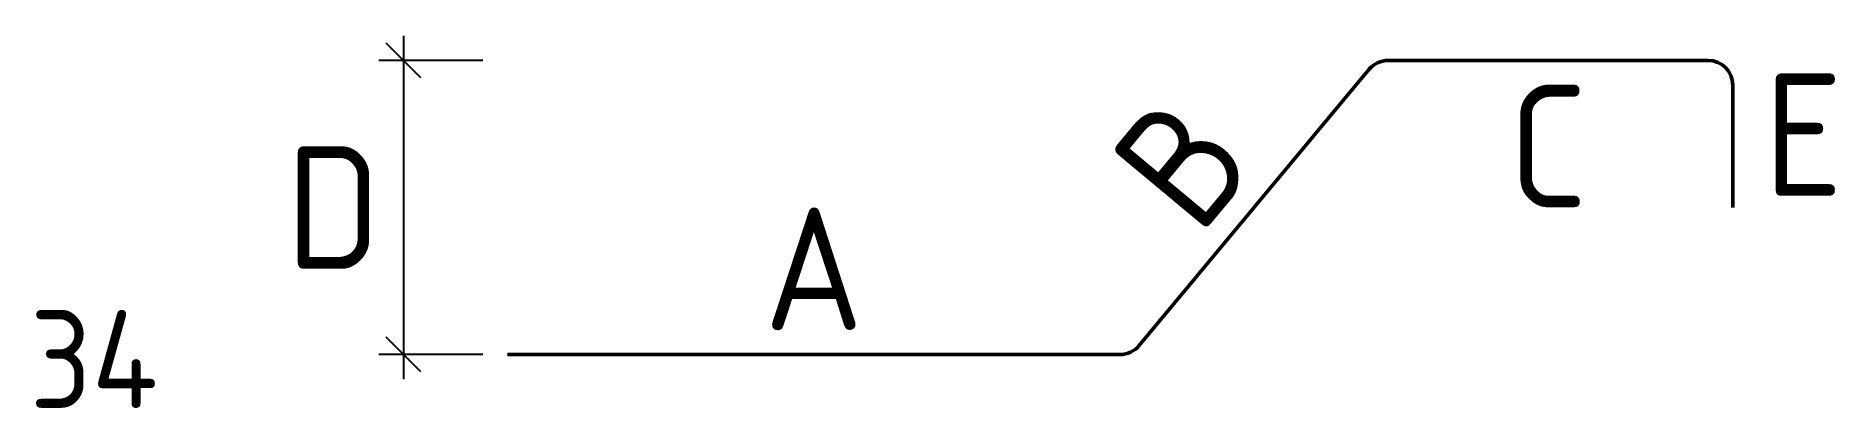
# Model space of a CAD drawing. Extents: x 234219 to 234586, y -44590 to -44514.
import ezdxf
from ezdxf.enums import TextEntityAlignment as Align

# ---------------------------------------------------------------- set-up
doc = ezdxf.new("R2010")
doc.units = 0
doc.layers.add('posedit.mtr.bar', color=7, linetype='Continuous', lineweight=50)
doc.layers.add('posedit.mtr.hidden', color=144, linetype='Continuous', plot=False)
doc.layers.add('posedit.mtr.lenght', color=183, linetype='Continuous')
doc.layers.add('posedit.mtr.text', color=3, linetype='Continuous')
doc.styles.add('posedit.ISOCPEUR', font='isocpeur.ttf', dxfattribs={"width": 0.9})

msp = doc.modelspace()

# ---------------------------------------------------------------- linework, layer by layer
at = {"layer": 'posedit.mtr.bar'}
for p, q in [((234559.97, -44519.34), (234494.65, -44519.34)), ((234443.81, -44577.54), (234490.81, -44521.14)), ((234564.97, -44549.34), (234564.97, -44524.34)), ((234439.97, -44579.34), (234314.97, -44579.34))]:
    msp.add_line(p, q, dxfattribs=at)
for centre, start, end in [((234494.65, -44524.34), 90, 140.1944), ((234559.97, -44524.34), 0, 90), ((234439.97, -44574.34), 270, 320.1944)]:
    msp.add_arc(centre, 5, start, end, dxfattribs=at)
at = {"layer": 'posedit.mtr.lenght'}
for p, q in [((234297.28, -44522.88), (234290.21, -44515.81)), ((234293.74, -44514.34), (234293.74, -44584.34)), ((234309.97, -44519.34), (234288.74, -44519.34)), ((234297.28, -44582.88), (234290.21, -44575.81)), ((234309.97, -44579.34), (234288.74, -44579.34))]:
    msp.add_line(p, q, dxfattribs=at)

# ---------------------------------------------------------------- texts
at = {"layer": 'posedit.mtr.hidden', "color": 144, "style": 'posedit.ISOCPEUR', "width": 0.9}
msp.add_text('34', height=20, dxfattribs=at).set_placement((234217.48, -44590.3))
at = {"layer": 'posedit.mtr.text', "style": 'posedit.ISOCPEUR', "width": 0.9}
msp.add_attdef('E', (234571.32, -44547.03), '', height=25, dxfattribs=at)
for tag, p in [('C', (234527.31, -44536.84)), ('A', (234377.47, -44561.84))]:
    msp.add_attdef(tag, text='', height=25, dxfattribs=at).set_placement(p, align=Align.MIDDLE_CENTER)
msp.add_attdef('B', text='', height=25, rotation=50.1944, dxfattribs=at).set_placement((234452.65, -44540.12), align=Align.MIDDLE_CENTER)
msp.add_attdef('D', text='', height=25, dxfattribs=at).set_placement((234289.15, -44549.34), align=Align.MIDDLE_RIGHT)

doc.saveas('drawing.dxf')
